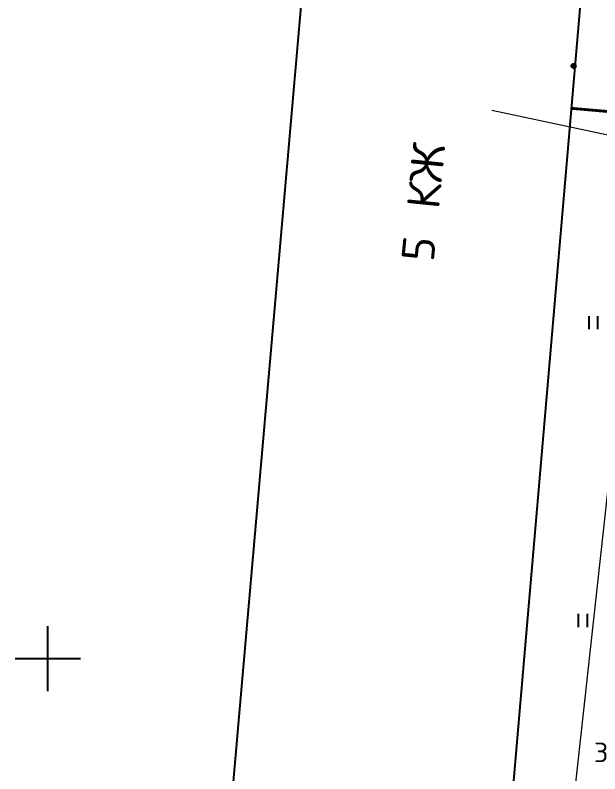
# Model space of a CAD drawing. Extents: x 8328 to 1441992, y -7354 to 642460.
# Drawn here: x 1441848.5 to 1441875.41, y 642244.7 to 642279.61 of the extents above; entities that cross this region are included whole.
import ezdxf

# ---------------------------------------------------------------- set-up
doc = ezdxf.new("R2010")
doc.units = 0
doc.header["$MEASUREMENT"] = 0
doc.header["$PDMODE"] = 32
doc.header["$PDSIZE"] = 0.2
doc.linetypes.add('1220', pattern=[10, 8, -2])
doc.linetypes.add('CONTI', pattern=[0])
doc.layers.add('10-Газон', color=80, linetype='Continuous', lineweight=35)
for name, color, linetype in [('PI_OTD', 172, 'CONTI'), ('PI_TTDEFAULT', 5, 'CONTI'), ('Сетка', 7, 'Continuous')]:
    doc.layers.add(name, color=color, linetype=linetype)
doc.styles.get("Standard").update_dxf_attribs({"font": 'txt.shx'})
doc.linetypes.add('КЛ-6kB', pattern='A,8,-1,[131,ltypeshp.shx,S=0.75,R=90,X=0.75,Y=-0.75],0.25,[131,ltypeshp.shx,S=0.5625,R=90,X=1.57,Y=-0.56],-1,8,[131,ltypeshp.shx,S=0.5625,R=-90,X=-1.57,Y=0.56],0.25,[131,ltypeshp.shx,S=0.75,R=-90,X=-0.75,Y=0.75]', length=18.5)

# ---------------------------------------------------------------- blocks, each defined once
blk = doc.blocks.new('BL_333')
at = {"color": 0}
for p, q in [((0, -1.5), (0, 1.5)), ((-1.5, 0), (1.5, 0))]:
    blk.add_line(p, q, dxfattribs=at)
blk = doc.blocks.new('A$C7C126069')
at = {"linetype": 'Continuous', "flags": 128}
for points in [[(-0.19, 0.295), (-0.19, -0.305)], [(0.21, 0.295), (0.21, -0.305)]]:
    blk.add_lwpolyline(points, dxfattribs=at)

msp = doc.modelspace()

# ---------------------------------------------------------------- hatches: boundary and pattern name
at = {"layer": '10-Газон', "linetype": 'Continuous', "lineweight": 15}
h = msp.add_hatch(dxfattribs=at)
h.set_pattern_fill('CROSS', color=256, scale=2.5, style=0)
edge = h.paths.add_edge_path()
edge.add_arc((1441893.815, 642336.416), 3.5, 85.0154, 175.0154)
edge.add_line((1441890.328, 642336.72), (1441886.271, 642290.197))
edge.add_line((1441886.271, 642290.197), (1441888.089, 642288.031))
edge.add_line((1441888.089, 642288.031), (1441884.718, 642249.377))
edge.add_line((1441884.718, 642249.377), (1441883.793, 642238.777))
edge.add_line((1441883.793, 642238.777), (1441868.215, 642227.571))
edge.add_line((1441868.215, 642227.571), (1441887.098, 642236.383))
edge.add_line((1441887.098, 642236.383), (1441888.205, 642249.073))
edge.add_line((1441888.205, 642249.073), (1441891.75, 642289.719))
edge.add_line((1441891.75, 642289.719), (1441889.757, 642289.893))
edge.add_line((1441889.757, 642289.893), (1441893.815, 642336.416))
edge.add_line((1441893.815, 642336.416), (1441916.329, 642334.453))
edge.add_line((1441916.329, 642334.453), (1441894.119, 642339.903))

# ---------------------------------------------------------------- linework, layer by layer
at = {"linetype": 'Continuous'}
msp.add_lwpolyline([(1441857.75, 642235.19), (1441863.71, 642303.41)], dxfattribs=at)
at = {"color": 7, "linetype": 'Continuous'}
msp.add_lwpolyline([(1441870.57, 642234.02), (1441876.429, 642302.25), (1441863.71, 642303.41)], dxfattribs=at)
at = {"color": 1, "linetype": 'КЛ-6kB', "lineweight": 15, "ltscale": 0.75}
msp.add_lwpolyline([(1441976.55, 642269.324), (1441960.002, 642270.645), (1441940.084, 642272.456), (1441920.269, 642275.463), (1441919.105, 642261.913), (1441876.661, 642265.775), (1441873.292, 642235.208), (1441872.779, 642225.219), (1441869.788, 642225.459), (1441864.506, 642225.89)], dxfattribs=at)
at = {"color": 92, "linetype": '1220', "ltscale": 0.5, "const_width": 0.13, "elevation": 0.11}
msp.add_lwpolyline([(1441881.215, 642274.703), (1441874.081, 642275.325)], dxfattribs=at)
at = {"color": 8, "linetype": 'Continuous', "lineweight": 9}
msp.add_lwpolyline([(1441976.528, 642252.671), (1441870.438, 642275.217)], dxfattribs=at)
at = {"layer": 'PI_TTDEFAULT', "color": 1}
msp.add_point((1441874.209, 642277.274, 14.734), dxfattribs=at)

# ---------------------------------------------------------------- block references
at = {"color": 7, "linetype": 'Continuous'}
for p in [(1441875.091, 642265.459), (1441874.614, 642251.76)]:
    msp.add_blockref('A$C7C126069', p, dxfattribs=at)
at = {"layer": 'Сетка', "color": 92}
msp.add_blockref('BL_333', (1441850, 642250), dxfattribs=at)

# ---------------------------------------------------------------- texts
at = {"color": 7}
msp.add_text('5 КЖ', height=1.5, rotation=84.2232, dxfattribs=at).set_placement((1441867.764, 642268.221))
at = {"layer": 'PI_OTD', "color": 7}
msp.add_text('30.70', height=0.9, dxfattribs=at).set_placement((1441875.146, 642245.238))

doc.saveas('drawing.dxf')
